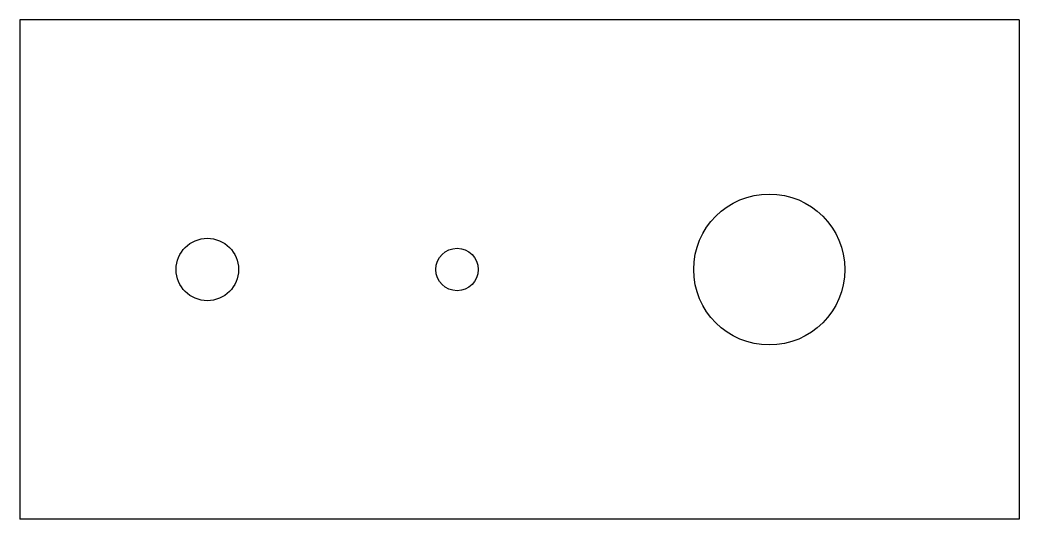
# Model space of a CAD drawing. Header units: millimetres. Extents: x 0 to 80, y 0 to 40.
import ezdxf

# ---------------------------------------------------------------- set-up
doc = ezdxf.new("R2010")
doc.units = ezdxf.units.MM
doc.layers.add('CUT', color=7, linetype='CONTINUOUS')

msp = doc.modelspace()

# ---------------------------------------------------------------- linework, layer by layer
at = {"layer": 'CUT'}
for p, q in [((0, 40), (0, 0)), ((80, 40), (0, 40)), ((80, 40), (80, 0)), ((80, 0), (0, 0))]:
    msp.add_line(p, q, dxfattribs=at)
for centre, radius in [((60, 20), 6.05), ((15, 20), 2.5), ((35, 20), 1.7)]:
    msp.add_circle(centre, radius, dxfattribs=at)

doc.saveas('drawing.dxf')
